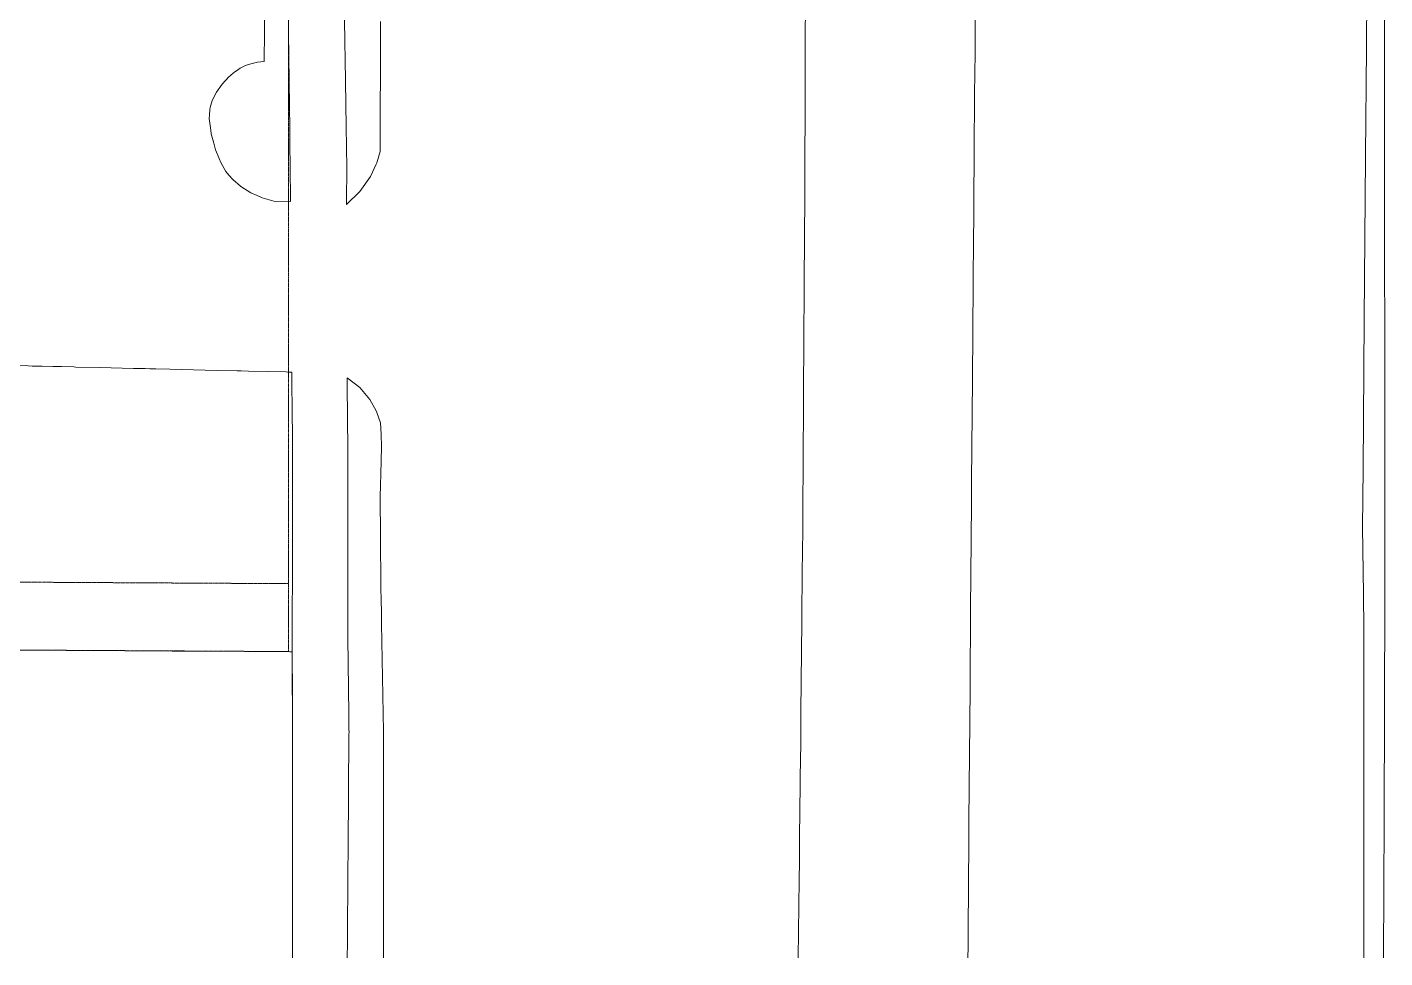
# Model space of a CAD drawing. Header units: inches. Extents: x -5011 to 628, y 9881 to 15115.
# Drawn here: x -812 to 628, y 9881 to 10867 of the extents above; entities that cross this region are included whole.
import ezdxf

# ---------------------------------------------------------------- set-up
doc = ezdxf.new("R2010")
doc.units = ezdxf.units.IN
doc.header["$MEASUREMENT"] = 0
doc.linetypes.add('Double Dash 3_8_', pattern=[1, 0.375, -0.125, 0.125, -0.125, 0.125, -0.125])
doc.layers.add('C-PROP-LINE', color=91, linetype='Double Dash 3_8_', lineweight=9)
doc.layers.add('C-TOPO', color=7, linetype='Continuous', lineweight=9)

# ---------------------------------------------------------------- blocks, each defined once
blk = doc.blocks.new('Family - ___-1416994-EXISTING - SITE PLAN')
at = {"layer": 'C-PROP-LINE'}
for p, q in [((-534.6, 10205.4), (-534.1, 14245.7)), ((-3220.3, 10220.5), (-534.6, 10205.4))]:
    blk.add_line(p, q, dxfattribs=at)
blk = doc.blocks.new('Family - ___-1442676-EXISTING - SITE PLAN')
at = {"layer": 'C-PROP-LINE'}
blk.add_line((-2969.6, 10291.1), (-534.6, 10277.4), dxfattribs=at)

msp = doc.modelspace()

# ---------------------------------------------------------------- linework, layer by layer
at = {"layer": 'C-TOPO'}
for p, q in [((627.7, 10264.1), (626.3, 13049.1)), ((609.8, 11041.5), (607.9, 10801.9)), ((607.9, 10801.9), (609.8, 11041.5)), ((13.7, 10948.9), (13.3, 10848.5)), ((13.3, 10848.5), (13.7, 10948.9)), ((193.3, 10851.8), (193.6, 10898.4)), ((193.6, 10898.4), (193.3, 10851.8)), ((-559.7, 10887.3), (-560, 10862.8)), ((-560, 10862.8), (-559.7, 10887.3)), ((-534.6, 10866.8), (-534.8, 10885.3)), ((-534.8, 10885.3), (-534.6, 10866.8)), ((-475.2, 10876.1), (-474.8, 10851.1)), ((-474.8, 10851.1), (-475.2, 10876.1)), ((-437.2, 10857.7), (-437.2, 10873.3)), ((-437.2, 10873.3), (-437.2, 10857.7)), ((-560, 10862.8), (-560.3, 10830.7)), ((-560.3, 10830.7), (-560, 10862.8)), ((-534.1, 10830.9), (-534.6, 10866.8)), ((-534.6, 10866.8), (-534.1, 10830.9)), ((-437.2, 10841.8), (-437.2, 10857.7)), ((-437.2, 10857.7), (-437.2, 10841.8)), ((-474.8, 10851.1), (-474.6, 10833.3)), ((-474.6, 10833.3), (-474.8, 10851.1)), ((-437.2, 10838), (-437.2, 10841.8)), ((-437.2, 10841.8), (-437.2, 10838)), ((13.3, 10848.5), (13.3, 10834.4)), ((13.3, 10834.4), (13.3, 10848.5)), ((192.8, 10796.1), (193.2, 10840)), ((193.2, 10840), (192.8, 10796.1)), ((193.2, 10840), (193.3, 10851.8)), ((193.3, 10851.8), (193.2, 10840)), ((-580.3, 10826.5), (-585.8, 10823.8)), ((-585.8, 10823.8), (-580.3, 10826.5)), ((-574.5, 10828.5), (-580.3, 10826.5)), ((-580.3, 10826.5), (-574.5, 10828.5)), ((-567.4, 10830), (-574.5, 10828.5)), ((-574.5, 10828.5), (-567.4, 10830)), ((-560.3, 10830.7), (-567.4, 10830)), ((-567.4, 10830), (-560.3, 10830.7)), ((-533.9, 10815), (-534.1, 10830.9)), ((-534.1, 10830.9), (-533.9, 10815)), ((-474.6, 10833.3), (-474.2, 10809.6)), ((-474.2, 10809.6), (-474.6, 10833.3)), ((-437.3, 10763.3), (-437.2, 10835.8)), ((-437.2, 10835.8), (-437.3, 10763.3)), ((-437.2, 10835.8), (-437.2, 10838)), ((-437.2, 10838), (-437.2, 10835.8)), ((13.3, 10834.4), (13.2, 10823.5)), ((13.2, 10823.5), (13.3, 10834.4)), ((-597.7, 10814.5), (-604.8, 10806.7)), ((-604.8, 10806.7), (-597.7, 10814.5)), ((-596.2, 10815.9), (-597.7, 10814.5)), ((-597.7, 10814.5), (-596.2, 10815.9)), ((-592.8, 10818.9), (-596.2, 10815.9)), ((-596.2, 10815.9), (-592.8, 10818.9)), ((-592, 10819.6), (-592.8, 10818.9)), ((-592.8, 10818.9), (-592, 10819.6)), ((-588.5, 10821.9), (-592, 10819.6)), ((-592, 10819.6), (-588.5, 10821.9)), ((-585.8, 10823.8), (-588.5, 10821.9)), ((-588.5, 10821.9), (-585.8, 10823.8)), ((-533.5, 10778.9), (-533.9, 10815)), ((-533.9, 10815), (-533.5, 10778.9)), ((13.2, 10823.5), (13.1, 10783.3)), ((13.1, 10783.3), (13.2, 10823.5)), ((-611, 10798.3), (-615.5, 10789.6)), ((-615.5, 10789.6), (-611, 10798.3)), ((-604.8, 10806.7), (-611, 10798.3)), ((-611, 10798.3), (-604.8, 10806.7)), ((-474.2, 10809.6), (-473.4, 10762)), ((-473.4, 10762), (-474.2, 10809.6)), ((192.4, 10735.5), (192.8, 10796.1)), ((192.8, 10796.1), (192.4, 10735.5)), ((607.9, 10801.9), (607.6, 10773)), ((607.6, 10773), (607.9, 10801.9)), ((-617.6, 10782.2), (-618.1, 10780.1)), ((-618.1, 10780.1), (-617.6, 10782.2)), ((-615.5, 10789.6), (-617.6, 10782.2)), ((-617.6, 10782.2), (-615.5, 10789.6)), ((13.1, 10783.3), (13, 10758.1)), ((13, 10758.1), (13.1, 10783.3)), ((-618.4, 10774), (-618.6, 10770.3)), ((-618.6, 10770.3), (-618.4, 10774)), ((-618.6, 10770.3), (-617.1, 10758.2)), ((-617.1, 10758.2), (-618.6, 10770.3)), ((-618.1, 10780.1), (-618.4, 10774)), ((-618.4, 10774), (-618.1, 10780.1)), ((-533.3, 10764.5), (-533.5, 10778.9)), ((-533.5, 10778.9), (-533.3, 10764.5)), ((607.6, 10771.8), (605.9, 10558.2)), ((605.9, 10558.2), (607.6, 10771.8)), ((607.6, 10773), (607.6, 10771.8)), ((607.6, 10771.8), (607.6, 10773)), ((-617.1, 10758.2), (-616.6, 10754.3)), ((-616.6, 10754.3), (-617.1, 10758.2)), ((-616.6, 10754.3), (-613.9, 10744.2)), ((-613.9, 10744.2), (-616.6, 10754.3)), ((-533.1, 10741.7), (-533.3, 10764.5)), ((-533.3, 10764.5), (-533.1, 10741.7)), ((-473.4, 10762), (-472.8, 10718)), ((-472.8, 10718), (-473.4, 10762)), ((-437.3, 10762.6), (-437.3, 10763.3)), ((-437.3, 10763.3), (-437.3, 10762.6)), ((-437.3, 10761.9), (-437.3, 10762.6)), ((-437.3, 10762.6), (-437.3, 10761.9)), ((-437.3, 10758), (-437.3, 10761.9)), ((-437.3, 10761.9), (-437.3, 10758)), ((-437.3, 10735.6), (-437.3, 10758)), ((-437.3, 10758), (-437.3, 10735.6)), ((13, 10758.1), (12.9, 10745.8)), ((12.9, 10745.8), (13, 10758.1)), ((-613.9, 10744.2), (-612.5, 10738.8)), ((-612.5, 10738.8), (-613.9, 10744.2)), ((-612.5, 10738.8), (-611.9, 10737.1)), ((-611.9, 10737.1), (-612.5, 10738.8)), ((-532.8, 10720.8), (-533.1, 10741.7)), ((-533.1, 10741.7), (-532.8, 10720.8)), ((12.9, 10745.8), (12.9, 10737.8)), ((12.9, 10737.8), (12.9, 10745.8)), ((-611.9, 10737.1), (-608.1, 10727.9)), ((-608.1, 10727.9), (-611.9, 10737.1)), ((-608.1, 10727.9), (-606.5, 10723.8)), ((-606.5, 10723.8), (-608.1, 10727.9)), ((-606.5, 10723.8), (-600.9, 10714.2)), ((-600.9, 10714.2), (-606.5, 10723.8)), ((-441.6, 10721.9), (-441.1, 10723.6)), ((-441.1, 10723.6), (-441.6, 10721.9)), ((-441.1, 10723.6), (-437.3, 10735.6)), ((-437.3, 10735.6), (-441.1, 10723.6)), ((12.9, 10737.8), (12.8, 10702.8)), ((12.8, 10702.8), (12.9, 10737.8)), ((191.5, 10626.9), (192.4, 10735.5)), ((192.4, 10735.5), (191.5, 10626.9)), ((-600.9, 10714.2), (-597.8, 10710.5)), ((-597.8, 10710.5), (-600.9, 10714.2)), ((-597.8, 10710.5), (-593.8, 10705.7)), ((-593.8, 10705.7), (-597.8, 10710.5)), ((-532.5, 10682.4), (-532.8, 10720.8)), ((-532.8, 10720.8), (-532.5, 10682.4)), ((-472.8, 10713.1), (-473.2, 10687.6)), ((-473.2, 10687.6), (-472.8, 10713.1)), ((-472.8, 10718), (-472.8, 10713.1)), ((-472.8, 10713.1), (-472.8, 10718)), ((-447.8, 10709), (-441.6, 10721.9)), ((-441.6, 10721.9), (-447.8, 10709)), ((-593.8, 10705.7), (-585.6, 10698.7)), ((-585.6, 10698.7), (-593.8, 10705.7)), ((-585.6, 10698.7), (-585.3, 10698.4)), ((-585.3, 10698.4), (-585.6, 10698.7)), ((-585.3, 10698.4), (-574.4, 10691.6)), ((-574.4, 10691.6), (-585.3, 10698.4)), ((-459, 10692.9), (-447.8, 10709)), ((-447.8, 10709), (-459, 10692.9)), ((12.8, 10702.8), (12.7, 10688.9)), ((12.7, 10688.9), (12.8, 10702.8)), ((-574.4, 10691.6), (-567.8, 10688.7)), ((-567.8, 10688.7), (-574.4, 10691.6)), ((-567.8, 10688.7), (-562.6, 10686.4)), ((-562.6, 10686.4), (-567.8, 10688.7)), ((-562.6, 10686.4), (-550.2, 10682.9)), ((-550.2, 10682.9), (-562.6, 10686.4)), ((-550.2, 10682.9), (-532.5, 10682.4)), ((-532.5, 10682.4), (-550.2, 10682.9)), ((-473.2, 10687.6), (-473.1, 10679.3)), ((-473.1, 10679.3), (-473.2, 10687.6)), ((-473.1, 10679.3), (-459, 10692.9)), ((-459, 10692.9), (-473.1, 10679.3)), ((12.7, 10688.9), (12.2, 10597.7)), ((12.2, 10597.7), (12.7, 10688.9)), ((191.4, 10613.6), (191.5, 10626.9)), ((191.5, 10626.9), (191.4, 10613.6)), ((191.3, 10596), (191.4, 10610.1)), ((191.4, 10610.1), (191.3, 10596)), ((191.4, 10610.1), (191.4, 10613.6)), ((191.4, 10613.6), (191.4, 10610.1)), ((12.2, 10597.7), (12.1, 10591)), ((12.1, 10591), (12.2, 10597.7)), ((190.5, 10493.9), (191.3, 10596)), ((191.3, 10596), (190.5, 10493.9)), ((12.1, 10591), (11.8, 10535.2)), ((11.8, 10535.2), (12.1, 10591)), ((605.9, 10558.2), (605.4, 10504)), ((605.4, 10504), (605.9, 10558.2)), ((11.8, 10535.2), (11.5, 10480.7)), ((11.5, 10480.7), (11.8, 10535.2)), ((-810.7, 10508.2), (-836.3, 10508.9)), ((-836.3, 10508.9), (-810.7, 10508.2)), ((-806.5, 10508.1), (-810.7, 10508.2)), ((-810.7, 10508.2), (-806.5, 10508.1)), ((-795.8, 10507.9), (-806.5, 10508.1)), ((-806.5, 10508.1), (-795.8, 10507.9)), ((-784.5, 10507.6), (-795.8, 10507.9)), ((-795.8, 10507.9), (-784.5, 10507.6)), ((-775.4, 10507.4), (-784.5, 10507.6)), ((-784.5, 10507.6), (-775.4, 10507.4)), ((-762.1, 10507.1), (-775.4, 10507.4)), ((-775.4, 10507.4), (-762.1, 10507.1)), ((-760, 10507), (-762.1, 10507.1)), ((-762.1, 10507.1), (-760, 10507)), ((-734.5, 10506.4), (-760, 10507)), ((-760, 10507), (-734.5, 10506.4)), ((-699.1, 10505.6), (-734.5, 10506.4)), ((-734.5, 10506.4), (-699.1, 10505.6)), ((-686.5, 10505.3), (-699.1, 10505.6)), ((-699.1, 10505.6), (-686.5, 10505.3)), ((-681.8, 10505.2), (-686.5, 10505.3)), ((-686.5, 10505.3), (-681.8, 10505.2)), ((-675.4, 10505), (-681.8, 10505.2)), ((-681.8, 10505.2), (-675.4, 10505)), ((-660.3, 10504.7), (-675.4, 10505)), ((-675.4, 10505), (-660.3, 10504.7)), ((-622.9, 10503.8), (-660.3, 10504.7)), ((-660.3, 10504.7), (-622.9, 10503.8)), ((-609.8, 10503.5), (-622.9, 10503.8)), ((-622.9, 10503.8), (-609.8, 10503.5)), ((-589.2, 10503), (-609.8, 10503.5)), ((-609.8, 10503.5), (-589.2, 10503)), ((-584.7, 10502.9), (-589.2, 10503)), ((-589.2, 10503), (-584.7, 10502.9)), ((-577, 10502.7), (-584.7, 10502.9)), ((-584.7, 10502.9), (-577, 10502.7)), ((-537.6, 10501.8), (-577, 10502.7)), ((-577, 10502.7), (-537.6, 10501.8)), ((-535.2, 10501.7), (-537.6, 10501.8)), ((-537.6, 10501.8), (-535.2, 10501.7)), ((-531, 10501.6), (-535.2, 10501.7)), ((-535.2, 10501.7), (-531, 10501.6)), ((-530.6, 10450.1), (-531, 10501.6)), ((-531, 10501.6), (-531, 10501.6)), ((-531, 10501.6), (-531, 10501.6)), ((-531, 10501.6), (-530.6, 10450.1)), ((-459.1, 10485.2), (-472.4, 10495.4)), ((-472.4, 10495.4), (-472.4, 10487.9)), ((-472.4, 10487.9), (-472.4, 10495.4)), ((-472.4, 10495.4), (-459.1, 10485.2)), ((189.6, 10385.4), (190.5, 10493.9)), ((190.5, 10493.9), (189.6, 10385.4)), ((605.4, 10504), (604.6, 10399.2)), ((604.6, 10399.2), (605.4, 10504)), ((-472.4, 10487.9), (-471.6, 10419.4)), ((-471.6, 10419.4), (-472.4, 10487.9)), ((-448.3, 10472.6), (-459.1, 10485.2)), ((-459.1, 10485.2), (-448.3, 10472.6)), ((11.5, 10480.7), (11.1, 10396.6)), ((11.1, 10396.6), (11.5, 10480.7)), ((-441.6, 10460.6), (-448.3, 10472.6)), ((-448.3, 10472.6), (-441.6, 10460.6)), ((-530.5, 10443.4), (-530.6, 10450.1)), ((-530.6, 10450.1), (-530.5, 10443.4)), ((-440.9, 10458.7), (-441.6, 10460.6)), ((-441.6, 10460.6), (-440.9, 10458.7)), ((-437.1, 10447.7), (-440.9, 10458.7)), ((-440.9, 10458.7), (-437.1, 10447.7)), ((-530.3, 10419.5), (-530.5, 10443.4)), ((-530.5, 10443.4), (-530.3, 10419.5)), ((-436.5, 10435.8), (-437.1, 10447.7)), ((-437.1, 10447.7), (-436.5, 10435.8)), ((-435.9, 10422.4), (-436.5, 10435.8)), ((-436.5, 10435.8), (-435.9, 10422.4)), ((-436.7, 10393.3), (-435.9, 10422.4)), ((-435.9, 10422.4), (-436.7, 10393.3)), ((-530.4, 10401.7), (-530.3, 10417.6)), ((-530.3, 10417.6), (-530.4, 10401.7)), ((-530.3, 10418.3), (-530.3, 10419.5)), ((-530.3, 10419.5), (-530.3, 10418.3)), ((-530.3, 10417.6), (-530.3, 10418.3)), ((-530.3, 10418.3), (-530.3, 10417.6)), ((-471.6, 10419.4), (-471.6, 10408.5)), ((-471.6, 10408.5), (-471.6, 10419.4)), ((-471.6, 10408.5), (-471.6, 10400.9)), ((-471.6, 10400.9), (-471.6, 10408.5)), ((-530.4, 10390.1), (-530.4, 10401.7)), ((-530.4, 10401.7), (-530.4, 10390.1)), ((-471.6, 10400.9), (-471.6, 10389.7)), ((-471.6, 10389.7), (-471.6, 10400.9)), ((-437.1, 10382), (-436.7, 10393.3)), ((-436.7, 10393.3), (-437.1, 10382)), ((11.1, 10396.6), (10.8, 10366.8)), ((10.8, 10366.8), (11.1, 10396.6)), ((604.6, 10399.2), (604.1, 10337.3)), ((604.1, 10337.3), (604.6, 10399.2)), ((-530.4, 10381.7), (-530.4, 10390.1)), ((-530.4, 10390.1), (-530.4, 10381.7)), ((-530.4, 10369.8), (-530.4, 10381.7)), ((-530.4, 10381.7), (-530.4, 10369.8)), ((-471.6, 10380.2), (-471.7, 10341)), ((-471.7, 10341), (-471.6, 10380.2)), ((-471.6, 10389.7), (-471.6, 10383.7)), ((-471.6, 10383.7), (-471.6, 10389.7)), ((-471.6, 10383.7), (-471.6, 10380.2)), ((-471.6, 10380.2), (-471.6, 10383.7)), ((-437.5, 10369), (-437.1, 10382)), ((-437.1, 10382), (-437.5, 10369)), ((189.5, 10369.6), (189.6, 10378.3)), ((189.6, 10378.3), (189.5, 10369.6)), ((189.6, 10378.3), (189.6, 10385.4)), ((189.6, 10385.4), (189.6, 10378.3)), ((-530.5, 10318.1), (-530.4, 10365.2)), ((-530.4, 10365.2), (-530.5, 10318.1)), ((-530.4, 10365.2), (-530.4, 10369.8)), ((-530.4, 10369.8), (-530.4, 10365.2)), ((-437.1, 10327.8), (-437.5, 10369)), ((-437.5, 10369), (-437.1, 10327.8)), ((10.8, 10366.8), (10.6, 10350.6)), ((10.6, 10350.6), (10.8, 10366.8)), ((189.2, 10323.6), (189.5, 10364.2)), ((189.5, 10364.2), (189.2, 10323.6)), ((189.5, 10364.2), (189.5, 10369.6)), ((189.5, 10369.6), (189.5, 10364.2)), ((10.6, 10350.6), (10.5, 10334)), ((10.5, 10334), (10.6, 10350.6)), ((-471.7, 10341), (-471.7, 10325.4)), ((-471.7, 10325.4), (-471.7, 10341)), ((604.1, 10337.3), (605.1, 10266.2)), ((605.1, 10266.2), (604.1, 10337.3)), ((-471.7, 10325.4), (-471.7, 10282.2)), ((-471.7, 10282.2), (-471.7, 10325.4)), ((-437.1, 10323.8), (-437.1, 10327.8)), ((-437.1, 10327.8), (-437.1, 10323.8)), ((-436.7, 10277.8), (-437.1, 10323.8)), ((-437.1, 10323.8), (-436.7, 10277.8)), ((10.5, 10334), (10.1, 10288.8)), ((10.1, 10288.8), (10.5, 10334)), ((188.6, 10250.3), (189.2, 10323.6)), ((189.2, 10323.6), (188.6, 10250.3)), ((-530.6, 10216.6), (-530.5, 10314)), ((-530.5, 10314), (-530.6, 10216.6)), ((-530.5, 10314), (-530.5, 10318.1)), ((-530.5, 10318.1), (-530.5, 10314)), ((-471.7, 10282.2), (-471.8, 10247.5)), ((-471.8, 10247.5), (-471.7, 10282.2)), ((-436.6, 10268.7), (-436.7, 10277.8)), ((-436.7, 10277.8), (-436.6, 10268.7)), ((10.1, 10288.8), (9.7, 10242.8)), ((9.7, 10242.8), (10.1, 10288.8)), ((-436.5, 10263.8), (-436.6, 10268.7)), ((-436.6, 10268.7), (-436.5, 10263.8)), ((-436.1, 10243.8), (-436.5, 10263.8)), ((-436.5, 10263.8), (-436.1, 10243.8)), ((605.1, 10266.2), (605.6, 10229.3)), ((605.6, 10229.3), (605.1, 10266.2)), ((626.9, 10027.8), (627.7, 10264.1)), ((188.4, 10231.7), (188.6, 10250.3)), ((188.6, 10250.3), (188.4, 10231.7)), ((-471.8, 10247.5), (-471.8, 10229)), ((-471.8, 10229), (-471.8, 10247.5)), ((-436, 10237.1), (-436.1, 10243.8)), ((-436.1, 10243.8), (-436, 10237.1)), ((-435.9, 10235), (-436, 10237.1)), ((-436, 10237.1), (-435.9, 10235)), ((-433.8, 10120.8), (-435.9, 10235)), ((-435.9, 10235), (-433.8, 10120.8)), ((9.6, 10237.2), (8.7, 10141.5)), ((8.7, 10141.5), (9.6, 10237.2)), ((9.7, 10242.8), (9.6, 10237.2)), ((9.6, 10237.2), (9.7, 10242.8)), ((-471.8, 10229), (-471.8, 10219.9)), ((-471.8, 10219.9), (-471.8, 10229)), ((-471.8, 10219.9), (-470.7, 10139.2)), ((-470.7, 10139.2), (-471.8, 10219.9)), ((188.1, 10187.1), (188.4, 10231.7)), ((188.4, 10231.7), (188.1, 10187.1)), ((605.6, 10229.3), (605.6, 10214.9)), ((605.6, 10214.9), (605.6, 10229.3)), ((-815.5, 10206.9), (-790.6, 10206.8)), ((-790.6, 10206.8), (-815.5, 10206.9)), ((-790.6, 10206.8), (-743.2, 10206.5)), ((-743.2, 10206.5), (-790.6, 10206.8)), ((-743.2, 10206.5), (-723.2, 10206.4)), ((-723.2, 10206.4), (-743.2, 10206.5)), ((-723.2, 10206.4), (-715.3, 10206.4)), ((-715.3, 10206.4), (-723.2, 10206.4)), ((-715.3, 10206.4), (-708.3, 10206.3)), ((-708.3, 10206.3), (-715.3, 10206.4)), ((-708.3, 10206.3), (-657.9, 10206)), ((-657.9, 10206), (-708.3, 10206.3)), ((-657.9, 10206), (-640.6, 10206)), ((-640.6, 10206), (-657.9, 10206)), ((-640.6, 10206), (-572.2, 10205.6)), ((-572.2, 10205.6), (-640.6, 10206)), ((-572.2, 10205.6), (-538.7, 10205.4)), ((-538.7, 10205.4), (-572.2, 10205.6)), ((-538.7, 10205.4), (-533.1, 10205.3)), ((-533.1, 10205.3), (-538.7, 10205.4)), ((-533.1, 10205.3), (-530.6, 10205.3)), ((-530.6, 10205.3), (-533.1, 10205.3)), ((-530.6, 10215.8), (-530.6, 10216.6)), ((-530.6, 10216.6), (-530.6, 10215.8)), ((-530.6, 10211.1), (-530.6, 10215.8)), ((-530.6, 10215.8), (-530.6, 10211.1)), ((-530.6, 10203.1), (-530.6, 10211.1)), ((-530.6, 10211.1), (-530.6, 10159.1)), ((-530.6, 10205.3), (-530.6, 10203.1)), ((-530.5, 10159), (-530.6, 10205.3)), ((605.6, 10214.9), (605.6, 10032.4)), ((605.6, 10032.4), (605.6, 10214.9)), ((187.9, 10167), (188.1, 10187.1)), ((188.1, 10187.1), (187.9, 10167)), ((187.6, 10130), (187.9, 10167)), ((187.9, 10167), (187.6, 10130)), ((-530.2, 9947.1), (-530.5, 10159)), ((-470.7, 10139.2), (-470.5, 10122.6)), ((-470.5, 10122.6), (-470.7, 10139.2)), ((8.7, 10141.5), (8.5, 10118.8)), ((8.5, 10118.8), (8.7, 10141.5)), ((-470.5, 10122.6), (-470.4, 10120.6)), ((-470.4, 10120.6), (-470.5, 10122.6)), ((-470.4, 10120.6), (-470.5, 10117.3)), ((-470.5, 10117.3), (-470.4, 10120.6)), ((-433.8, 10079.9), (-433.8, 10120.8)), ((-433.8, 10120.8), (-433.8, 10079.9)), ((187.4, 10097), (187.6, 10129.1)), ((187.6, 10129.1), (187.4, 10097)), ((187.6, 10129.1), (187.6, 10130)), ((187.6, 10130), (187.6, 10129.1)), ((-470.5, 10117.3), (-471.4, 9996.8)), ((-471.4, 9996.8), (-470.5, 10117.3)), ((8.5, 10118.8), (8.4, 10100.5)), ((8.4, 10100.5), (8.5, 10118.8)), ((8.3, 10098), (7.9, 10064.6)), ((7.9, 10064.6), (8.3, 10098)), ((8.4, 10100.5), (8.3, 10098)), ((8.3, 10098), (8.4, 10100.5)), ((186.8, 10025.5), (187.4, 10097)), ((187.4, 10097), (186.8, 10025.5)), ((-433.9, 10036.6), (-433.8, 10079.9)), ((-433.8, 10079.9), (-433.9, 10036.6)), ((7.9, 10064.6), (7.3, 10008.7)), ((7.3, 10008.7), (7.9, 10064.6)), ((-433.9, 10021.3), (-433.9, 10036.6)), ((-433.9, 10036.6), (-433.9, 10021.3)), ((-434, 9880.8), (-433.9, 10021.3)), ((-433.9, 10021.3), (-434, 9880.8)), ((186.7, 10010.4), (186.8, 10025.5)), ((186.8, 10025.5), (186.7, 10010.4)), ((605.6, 10032.4), (605.6, 9880.8)), ((605.6, 9880.8), (605.6, 10032.4)), ((626.3, 9880.8), (626.9, 10027.8)), ((7.3, 10008.7), (7, 9987.5)), ((7, 9987.5), (7.3, 10008.7)), ((186.3, 9951.4), (186.7, 10010.4)), ((186.7, 10010.4), (186.3, 9951.4)), ((-471.4, 9996.8), (-471.6, 9971.4)), ((-471.6, 9971.4), (-471.4, 9996.8)), ((7, 9982.8), (6.8, 9963.4)), ((6.8, 9963.4), (7, 9982.8)), ((7, 9987.5), (7, 9982.8)), ((7, 9982.8), (7, 9987.5)), ((-471.6, 9971.4), (-472.1, 9901.3)), ((-472.1, 9901.3), (-471.6, 9971.4)), ((6.8, 9963.4), (5.8, 9880.8)), ((5.8, 9880.8), (6.8, 9963.4)), ((-530.3, 9946.9), (-530.3, 9934.8)), ((-530.2, 9946.9), (-530.2, 9947.1)), ((186.2, 9944.5), (186.3, 9951.4)), ((186.3, 9951.4), (186.2, 9944.5)), ((-530.3, 9934.8), (-530.3, 9925.3)), ((-530.2, 9925.3), (-530.2, 9934.9)), ((186, 9922.8), (186.2, 9944.5)), ((186.2, 9944.5), (186, 9922.8)), ((-530.3, 9925.3), (-530.3, 9908.7)), ((-530.2, 9908.7), (-530.2, 9925.3)), ((185.8, 9896.3), (186, 9922.8)), ((186, 9922.8), (185.8, 9896.3)), ((-530.3, 9908.7), (-530.2, 9880.8)), ((-530.2, 9880.8), (-530.2, 9908.7)), ((-472.1, 9897), (-472.3, 9880.8)), ((-472.3, 9880.8), (-472.1, 9897)), ((-472.1, 9901.3), (-472.1, 9897.8)), ((-472.1, 9897.8), (-472.1, 9901.3)), ((-472.1, 9897.8), (-472.1, 9897.4)), ((-472.1, 9897.4), (-472.1, 9897.8)), ((-472.1, 9897.4), (-472.1, 9897)), ((-472.1, 9897), (-472.1, 9897.4)), ((185.7, 9880.8), (185.8, 9892.5)), ((185.8, 9892.5), (185.7, 9880.8)), ((185.8, 9893.9), (185.8, 9896.3)), ((185.8, 9896.3), (185.8, 9893.9)), ((185.8, 9892.5), (185.8, 9893.9)), ((185.8, 9893.9), (185.8, 9892.5))]:
    msp.add_line(p, q, dxfattribs=at)

# ---------------------------------------------------------------- block references
at = {"layer": 'C-PROP-LINE'}
for name in ['Family - ___-1416994-EXISTING - SITE PLAN', 'Family - ___-1442676-EXISTING - SITE PLAN']:
    msp.add_blockref(name, (0, 0), dxfattribs=at)

doc.saveas('drawing.dxf')
